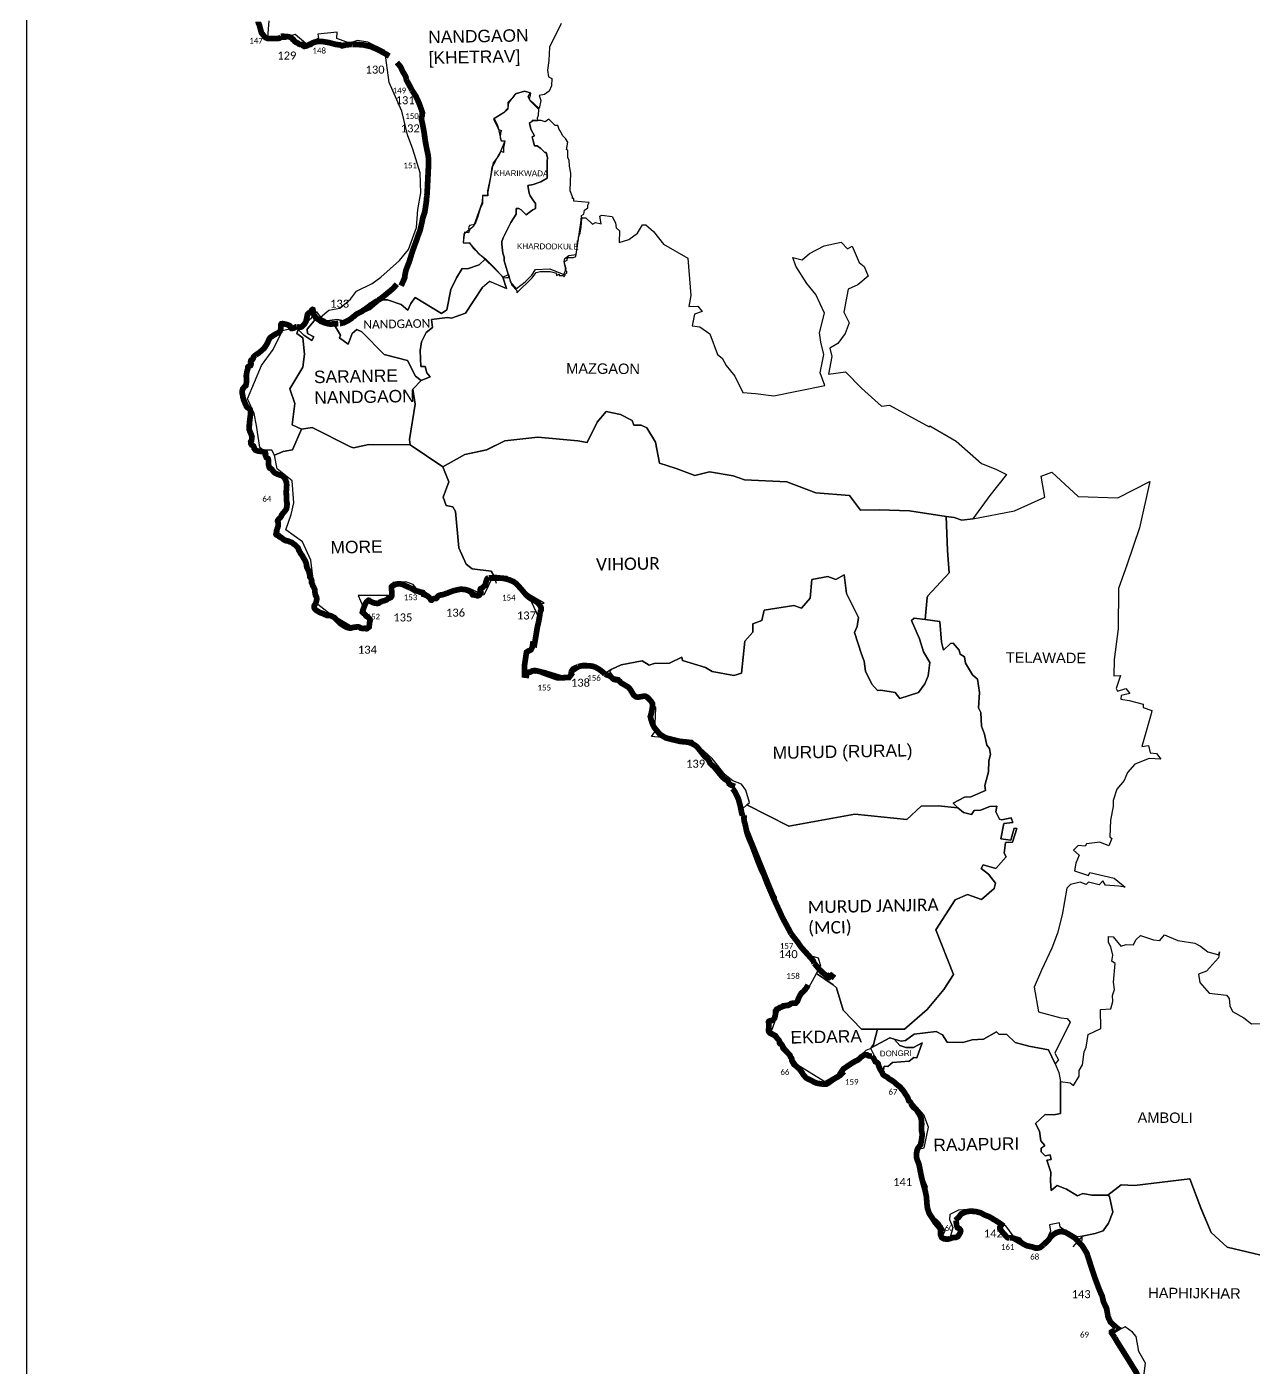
# Model space of a CAD drawing. Header units: metres. Extents: x 0 to 561379, y 0 to 4092696.
# Drawn here: x 277451 to 288180, y 2023407 to 2035134 of the extents above; entities that cross this region are included whole.
import ezdxf

# ---------------------------------------------------------------- set-up
doc = ezdxf.new("R2010")
doc.units = ezdxf.units.M
for name, color, linetype in [('ARTIFICIALLY PROTECTED', 10, 'Continuous'), ('ddddd', 7, 'Continuous'), ('NATURALLY PROTECTED', 3, 'Continuous'), ('UNPROTECTED', 130, 'Continuous'), ('UNPROTECTED DUE TO CREEK', 150, 'Continuous'), ('village', 3, 'Continuous'), ('VILLAGE NAME', 250, 'Continuous')]:
    doc.layers.add(name, color=color, linetype=linetype)
doc.styles.get("Standard").update_dxf_attribs({"font": 'calibri.ttf'})
picture_1 = doc.add_image_def('image2.ecw', size_in_pixel=(602484, 1083749.0))

msp = doc.modelspace()

# ---------------------------------------------------------------- linework, layer by layer
at = {"layer": 'ARTIFICIALLY PROTECTED', "const_width": 50, "flags": 128}
for points in [[(279476, 2035178), (279476, 2035176), (279477, 2035169), (279480, 2035163), (279488, 2035143), (279488, 2035143), (279491, 2035128), (279497, 2035107), (279502, 2035090), (279505, 2035080), (279511, 2035073), (279529, 2035051), (279533, 2035046), (279543, 2035038), (279549, 2035036), (279559, 2035032), (279574, 2035031), (279610, 2035031), (279628, 2035032), (279628, 2035032)], [(279678, 2035050), (279678, 2035050), (279684, 2035052), (279692, 2035052), (279711, 2035050), (279721, 2035050), (279737, 2035048), (279744, 2035047), (279755, 2035044), (279768, 2035036), (279775, 2035030), (279778, 2035028), (279779, 2035023), (279787, 2035018), (279795, 2035006), (279802, 2035001), (279820, 2034993), (279823, 2034991), (279829, 2034985), (279836, 2034982), (279844, 2034979), (279860, 2034980), (279865, 2034977), (279870, 2034968), (279879, 2034963), (279890, 2034965), (279907, 2034971), (279921, 2034979), (279926, 2034979), (279928, 2034979), (279931, 2034980), (279934, 2034981), (279938, 2034987), (279964, 2034999), (279974, 2035002), (279993, 2035005), (280004, 2035007), (280022, 2035007), (280043, 2035005), (280055, 2035003), (280072, 2035000), (280095, 2034996), (280130, 2034987), (280144, 2034983), (280149, 2034982), (280160, 2034979), (280175, 2034978), (280183, 2034977), (280193, 2034976), (280210, 2034968), (280214, 2034969), (280223, 2034971), (280224, 2034973), (280245, 2034976), (280292, 2034981), (280298, 2034980)], [(280772, 2034674), (280773, 2034668), (280797, 2034625), (280820, 2034581), (280821, 2034579)], [(280903, 2034409), (280912, 2034383), (280910, 2034358), (280907, 2034343)], [(280934, 2034159), (280937, 2034136), (280942, 2034109), (280951, 2034062), (280961, 2034016), (280966, 2033974), (280965, 2033914), (280957, 2033752), (280953, 2033672), (280951, 2033659)], [(280951, 2033659), (280946, 2033602), (280933, 2033515), (280915, 2033461), (280906, 2033414), (280891, 2033352), (280874, 2033307), (280856, 2033255), (280836, 2033201), (280820, 2033154), (280795, 2033073), (280786, 2033052), (280768, 2033004), (280760, 2032966), (280759, 2032954), (280757, 2032939), (280750, 2032922), (280726, 2032869)], [(281490, 2030313), (281512, 2030312), (281535, 2030312), (281551, 2030312)], [(281543, 2030312), (281592, 2030310), (281609, 2030311), (281639, 2030305), (281674, 2030295), (281686, 2030290), (281707, 2030281), (281732, 2030264), (281776, 2030216), (281821, 2030162), (281843, 2030143), (281869, 2030126), (281898, 2030111), (281901, 2030109)], [(280657, 2030247), (280664, 2030250), (280672, 2030254), (280681, 2030258), (280699, 2030261), (280717, 2030261), (280734, 2030257), (280751, 2030250), (280774, 2030239), (280794, 2030231), (280808, 2030224), (280808, 2030224)], [(280390, 2030024), (280391, 2030029), (280400, 2030053), (280411, 2030082), (280418, 2030095), (280425, 2030104), (280432, 2030112), (280438, 2030115), (280441, 2030117), (280446, 2030116), (280454, 2030109), (280466, 2030103), (280482, 2030096), (280498, 2030092), (280511, 2030090), (280514, 2030090)], [(281942, 2030011), (281941, 2030005), (281938, 2029981), (281930, 2029935), (281916, 2029874), (281907, 2029817), (281892, 2029729), (281877, 2029732), (281873, 2029706), (281861, 2029683), (281833, 2029670), (281823, 2029663), (281818, 2029633), (281813, 2029599), (281806, 2029553), (281804, 2029521), (281804, 2029463), (281822, 2029461), (281824, 2029486), (281842, 2029487), (281849, 2029487), (281852, 2029487), (281872, 2029499), (281877, 2029500), (281883, 2029501), (281896, 2029503), (281910, 2029500), (281924, 2029497), (281950, 2029491), (281974, 2029480), (281997, 2029472), (282031, 2029460), (282056, 2029451), (282081, 2029442), (282094, 2029438), (282150, 2029440), (282194, 2029441), (282217, 2029471), (282214, 2029485), (282215, 2029489)], [(282275, 2029536), (282288, 2029540), (282313, 2029545), (282347, 2029545), (282370, 2029544), (282402, 2029540), (282427, 2029531), (282455, 2029515), (282480, 2029497), (282510, 2029472)], [(283735, 2028157), (283727, 2028187), (283725, 2028206), (283726, 2028236)], [(284138, 2027199), (284193, 2027128), (284223, 2027085), (284228, 2027079)], [(284341, 2026940), (284384, 2026888), (284417, 2026856), (284456, 2026825), (284460, 2026821), (284466, 2026828), (284474, 2026821), (284489, 2026835), (284517, 2026813)], [(284286, 2026752), (284269, 2026721)], [(284416, 2025884), (284430, 2025883), (284435, 2025883), (284444, 2025883), (284452, 2025887), (284461, 2025892), (284513, 2025929), (284524, 2025936), (284531, 2025939), (284543, 2025945), (284554, 2025953), (284564, 2025959), (284571, 2025964), (284577, 2025971), (284581, 2025975), (284577, 2025978), (284572, 2025983), (284584, 2026001), (284595, 2026017), (284668, 2026066), (284700, 2026085), (284717, 2026092), (284735, 2026106), (284752, 2026122), (284769, 2026134), (284774, 2026138), (284789, 2026141), (284790, 2026141), (284800, 2026141), (284806, 2026136), (284811, 2026133), (284826, 2026130), (284844, 2026128)], [(285532, 2024534), (285536, 2024535), (285546, 2024538), (285560, 2024543), (285579, 2024543), (285588, 2024546), (285597, 2024551), (285602, 2024559), (285616, 2024581), (285621, 2024599), (285619, 2024608), (285612, 2024617), (285592, 2024628), (285586, 2024647), (285582, 2024674), (285580, 2024692)], [(285976, 2024658), (285980, 2024655), (285964, 2024631), (285963, 2024621), (285969, 2024611), (285994, 2024580), (286028, 2024543), (286036, 2024539), (286045, 2024538)]]:
    msp.add_lwpolyline(points, dxfattribs=at)
at = {"layer": 'NATURALLY PROTECTED', "const_width": 50, "flags": 128}
for points in [[(279628, 2035032), (279650, 2035032), (279661, 2035035), (279673, 2035044), (279678, 2035050)], [(280298, 2034980), (280338, 2034980), (280396, 2034976), (280458, 2034962), (280515, 2034938), (280590, 2034898), (280622, 2034878)], [(280689, 2034822), (280721, 2034785), (280724, 2034778), (280741, 2034741), (280765, 2034702), (280772, 2034674)], [(280821, 2034579), (280853, 2034531), (280880, 2034473), (280896, 2034432), (280903, 2034409)], [(280907, 2034343), (280903, 2034328), (280910, 2034298), (280921, 2034244), (280929, 2034195), (280934, 2034159)], [(279814, 2032510), (279822, 2032509), (279834, 2032505), (279843, 2032506), (279854, 2032509), (279863, 2032516), (279880, 2032534), (279893, 2032555), (279900, 2032584), (279906, 2032617), (279916, 2032629), (279922, 2032630), (279930, 2032634), (279935, 2032641), (279939, 2032648), (279941, 2032653), (279945, 2032657), (279951, 2032661), (279954, 2032660), (279955, 2032656), (279955, 2032652), (279955, 2032646), (279957, 2032640), (279959, 2032635), (279960, 2032630), (279960, 2032624), (279961, 2032620), (279962, 2032616), (279964, 2032612), (279971, 2032605), (279979, 2032589), (279998, 2032577), (280025, 2032557), (280056, 2032545), (280080, 2032538), (280102, 2032534), (280120, 2032534), (280148, 2032536), (280176, 2032538)], [(280190, 2032539), (280202, 2032540), (280223, 2032545), (280255, 2032561), (280270, 2032569), (280283, 2032578), (280294, 2032585), (280302, 2032594), (280318, 2032605), (280333, 2032618), (280340, 2032623), (280352, 2032629), (280361, 2032634), (280367, 2032637), (280386, 2032646), (280395, 2032654), (280416, 2032667), (280424, 2032674), (280438, 2032683), (280457, 2032699), (280476, 2032711), (280504, 2032729), (280508, 2032732), (280513, 2032734), (280521, 2032737), (280530, 2032737)], [(279452, 2032261), (279454, 2032263), (279467, 2032272), (279483, 2032283), (279494, 2032292), (279515, 2032311), (279527, 2032321), (279536, 2032334), (279544, 2032346), (279553, 2032362), (279559, 2032373), (279564, 2032385), (279569, 2032398), (279576, 2032409), (279582, 2032417), (279591, 2032423), (279598, 2032428), (279608, 2032434), (279629, 2032447), (279639, 2032452), (279648, 2032456), (279657, 2032461), (279661, 2032465), (279666, 2032471), (279671, 2032483), (279674, 2032499), (279674, 2032512), (279673, 2032525), (279675, 2032532), (279678, 2032536), (279685, 2032537), (279692, 2032537), (279702, 2032535), (279714, 2032533), (279734, 2032527), (279752, 2032519), (279756, 2032510), (279758, 2032506), (279761, 2032500), (279766, 2032496), (279773, 2032496), (279785, 2032498), (279792, 2032501), (279799, 2032505), (279806, 2032509), (279813, 2032510)], [(279452, 2032261), (279443, 2032255), (279435, 2032246), (279433, 2032240), (279431, 2032232), (279428, 2032226), (279419, 2032220), (279414, 2032218), (279410, 2032211), (279409, 2032202), (279411, 2032196), (279413, 2032189), (279413, 2032184), (279412, 2032177), (279409, 2032171), (279391, 2032164), (279385, 2032158), (279384, 2032153), (279384, 2032143), (279383, 2032136), (279378, 2032124), (279377, 2032115), (279372, 2032089), (279371, 2032074), (279373, 2032066), (279374, 2032057), (279374, 2032047), (279373, 2032026), (279371, 2032014), (279368, 2032003), (279367, 2031995), (279356, 2031986), (279347, 2031975), (279340, 2031966), (279337, 2031955), (279335, 2031937), (279336, 2031927), (279339, 2031914), (279342, 2031894), (279347, 2031875), (279357, 2031849), (279363, 2031835), (279369, 2031822), (279372, 2031815), (279377, 2031807), (279393, 2031796), (279405, 2031786), (279407, 2031773), (279409, 2031751), (279404, 2031711), (279399, 2031672), (279396, 2031612), (279414, 2031568), (279421, 2031549), (279417, 2031512), (279410, 2031503), (279411, 2031488), (279419, 2031475), (279434, 2031467), (279439, 2031455), (279440, 2031446), (279451, 2031431), (279473, 2031423), (279516, 2031417), (279528, 2031414), (279537, 2031409), (279541, 2031398), (279538, 2031387), (279547, 2031366), (279561, 2031357), (279565, 2031344), (279565, 2031319), (279566, 2031303), (279570, 2031289), (279572, 2031279), (279577, 2031273), (279586, 2031270), (279591, 2031266), (279600, 2031255), (279609, 2031243), (279619, 2031233), (279637, 2031223), (279663, 2031214), (279683, 2031207), (279697, 2031197), (279706, 2031187), (279715, 2031168), (279722, 2031151), (279725, 2031127), (279723, 2031096), (279721, 2031068), (279722, 2031028), (279723, 2030992), (279728, 2030964), (279727, 2030942), (279722, 2030916), (279712, 2030902), (279703, 2030891), (279694, 2030880), (279687, 2030872), (279683, 2030867), (279680, 2030861), (279677, 2030852), (279672, 2030845), (279668, 2030839), (279660, 2030832), (279654, 2030825), (279647, 2030817), (279646, 2030813), (279646, 2030807), (279648, 2030802), (279650, 2030796), (279651, 2030787), (279651, 2030777), (279650, 2030769), (279648, 2030759), (279645, 2030750), (279641, 2030741), (279640, 2030735), (279637, 2030729), (279636, 2030726), (279637, 2030721), (279637, 2030717), (279636, 2030713), (279634, 2030707), (279633, 2030702), (279634, 2030699), (279633, 2030696), (279632, 2030694), (279633, 2030692), (279635, 2030690), (279639, 2030687), (279643, 2030685), (279648, 2030685), (279652, 2030685), (279653, 2030685), (279654, 2030684), (279654, 2030683), (279654, 2030682), (279654, 2030681), (279655, 2030679), (279657, 2030677), (279660, 2030674), (279664, 2030671), (279668, 2030670), (279671, 2030669), (279673, 2030669), (279676, 2030667), (279679, 2030666), (279681, 2030664), (279683, 2030662), (279684, 2030660), (279687, 2030658), (279690, 2030656), (279692, 2030653), (279698, 2030648), (279705, 2030645), (279709, 2030644), (279711, 2030642), (279714, 2030640), (279720, 2030638), (279728, 2030637), (279733, 2030636), (279742, 2030634), (279751, 2030629), (279760, 2030627), (279769, 2030623), (279774, 2030619), (279781, 2030613), (279793, 2030605), (279803, 2030597), (279818, 2030582), (279824, 2030576), (279826, 2030570), (279833, 2030550), (279842, 2030536), (279848, 2030524), (279861, 2030507), (279870, 2030491), (279884, 2030468), (279889, 2030457), (279896, 2030438), (279898, 2030428), (279900, 2030418), (279899, 2030413), (279900, 2030409), (279902, 2030403), (279906, 2030395), (279910, 2030389), (279912, 2030385), (279914, 2030379), (279917, 2030371), (279919, 2030365), (279923, 2030354), (279925, 2030344), (279927, 2030330), (279927, 2030326), (279927, 2030323), (279928, 2030321), (279929, 2030319), (279932, 2030317), (279934, 2030315), (279936, 2030309), (279939, 2030303), (279943, 2030294), (279944, 2030287), (279942, 2030282), (279942, 2030278), (279942, 2030272), (279944, 2030268), (279947, 2030263), (279950, 2030258), (279951, 2030255), (279951, 2030250), (279952, 2030245), (279957, 2030239), (279961, 2030232), (279970, 2030211), (279971, 2030198), (279973, 2030178), (279977, 2030161), (279986, 2030143), (279988, 2030132), (279987, 2030120), (279984, 2030109), (279980, 2030094), (279973, 2030081), (279968, 2030073), (279965, 2030068), (279964, 2030063), (279965, 2030054), (279970, 2030043), (279982, 2030030), (280009, 2030014), (280020, 2030008), (280042, 2030001), (280057, 2029993), (280078, 2029984), (280096, 2029984), (280111, 2029982), (280127, 2029974), (280133, 2029971)], [(280808, 2030224), (280819, 2030219), (280830, 2030213), (280834, 2030210), (280841, 2030206), (280849, 2030202), (280851, 2030200), (280854, 2030200), (280858, 2030199), (280865, 2030198), (280874, 2030196), (280878, 2030195), (280881, 2030194), (280885, 2030192), (280888, 2030191), (280890, 2030189), (280892, 2030189), (280900, 2030188), (280906, 2030187), (280911, 2030186), (280914, 2030185), (280916, 2030180), (280918, 2030174), (280919, 2030172), (280921, 2030172), (280923, 2030172), (280925, 2030172), (280926, 2030172), (280927, 2030171), (280929, 2030170), (280931, 2030166), (280934, 2030165), (280940, 2030163), (280950, 2030158), (280956, 2030154), (280965, 2030147), (280969, 2030144), (280973, 2030140), (280976, 2030136), (280979, 2030132), (280983, 2030126), (280985, 2030122), (280988, 2030119), (280991, 2030118), (280993, 2030118), (280995, 2030120), (280997, 2030123), (281006, 2030129), (281015, 2030132), (281021, 2030133), (281028, 2030134), (281033, 2030134), (281037, 2030137), (281040, 2030140), (281044, 2030148), (281050, 2030154), (281055, 2030158), (281060, 2030160), (281066, 2030162), (281073, 2030164), (281080, 2030164), (281088, 2030165), (281094, 2030167), (281103, 2030170), (281115, 2030175), (281133, 2030180), (281144, 2030186), (281169, 2030195), (281187, 2030201), (281212, 2030207), (281233, 2030212), (281253, 2030214), (281274, 2030212), (281291, 2030210), (281315, 2030201), (281326, 2030196), (281339, 2030186), (281343, 2030183), (281344, 2030181), (281345, 2030177), (281346, 2030173), (281348, 2030170), (281351, 2030166), (281353, 2030164), (281362, 2030164), (281368, 2030164), (281376, 2030161), (281383, 2030160), (281388, 2030158), (281394, 2030156), (281402, 2030158), (281410, 2030162), (281416, 2030170), (281422, 2030176), (281424, 2030186), (281422, 2030191), (281418, 2030197), (281417, 2030205), (281418, 2030212), (281420, 2030217), (281426, 2030220), (281437, 2030227), (281451, 2030240), (281460, 2030248), (281464, 2030263), (281469, 2030279), (281474, 2030295), (281478, 2030305), (281485, 2030311), (281490, 2030313)], [(280514, 2030090), (280519, 2030090), (280528, 2030091), (280533, 2030094), (280543, 2030102), (280564, 2030110), (280584, 2030115), (280601, 2030122), (280606, 2030128), (280611, 2030132), (280621, 2030135), (280628, 2030138), (280637, 2030143), (280642, 2030149), (280645, 2030159), (280645, 2030179), (280643, 2030202), (280642, 2030224), (280641, 2030234), (280648, 2030243), (280657, 2030247)], [(281901, 2030109), (281919, 2030098), (281936, 2030079), (281947, 2030060), (281951, 2030048), (281951, 2030032), (281944, 2030019), (281942, 2030011)], [(280133, 2029971), (280140, 2029967), (280148, 2029959), (280166, 2029942), (280194, 2029914), (280224, 2029894), (280252, 2029880), (280272, 2029874), (280284, 2029873), (280292, 2029876), (280299, 2029878), (280306, 2029880), (280321, 2029881), (280331, 2029882), (280335, 2029884), (280340, 2029886), (280347, 2029886), (280355, 2029884), (280363, 2029881), (280368, 2029878), (280371, 2029874), (280376, 2029872), (280389, 2029871), (280397, 2029871), (280403, 2029872), (280405, 2029872), (280409, 2029872), (280414, 2029871), (280417, 2029870), (280421, 2029868), (280423, 2029868), (280426, 2029869), (280427, 2029871), (280429, 2029873), (280432, 2029874), (280435, 2029876), (280437, 2029877), (280438, 2029879), (280439, 2029881), (280441, 2029882), (280444, 2029883), (280446, 2029884), (280447, 2029887), (280447, 2029894), (280449, 2029911), (280449, 2029921), (280452, 2029929), (280454, 2029936), (280453, 2029946), (280452, 2029953), (280446, 2029960), (280438, 2029968), (280428, 2029973), (280419, 2029979), (280415, 2029986), (280407, 2029995), (280392, 2030007), (280387, 2030013), (280390, 2030024)], [(282215, 2029489), (282218, 2029499), (282223, 2029507), (282233, 2029517), (282246, 2029524), (282273, 2029535), (282275, 2029536)], [(282510, 2029472), (282530, 2029462), (282550, 2029457), (282570, 2029439), (282585, 2029426), (282593, 2029423), (282603, 2029422), (282616, 2029420), (282629, 2029414), (282640, 2029406), (282649, 2029395), (282673, 2029381), (282715, 2029356), (282731, 2029337), (282746, 2029312), (282760, 2029288), (282779, 2029273), (282798, 2029269), (282849, 2029278), (282862, 2029278), (282877, 2029271), (282896, 2029252), (282915, 2029230), (282924, 2029213), (282926, 2029193), (282920, 2029156), (282913, 2029123), (282906, 2029101), (282914, 2029069), (282924, 2029036), (282941, 2029003), (282992, 2028942), (283044, 2028912), (283167, 2028882), (283233, 2028876), (283264, 2028867), (283293, 2028851), (283314, 2028836), (283341, 2028802), (283382, 2028750), (283402, 2028735), (283412, 2028723), (283418, 2028714), (283425, 2028701), (283428, 2028692), (283443, 2028677), (283462, 2028661), (283485, 2028634), (283512, 2028600), (283540, 2028567), (283557, 2028553), (283577, 2028539), (283588, 2028529), (283596, 2028511), (283603, 2028506), (283618, 2028498), (283647, 2028488)], [(283735, 2028157), (283738, 2028146), (283751, 2028084), (283767, 2028039), (283799, 2027964), (283847, 2027836), (283873, 2027770), (283901, 2027712), (283927, 2027643), (283986, 2027506), (284063, 2027338), (284100, 2027270), (284138, 2027199)], [(284228, 2027079), (284330, 2026965), (284341, 2026940)], [(284269, 2026721), (284244, 2026694), (284226, 2026679), (284205, 2026641), (284195, 2026614), (284187, 2026601), (284178, 2026592), (284175, 2026592), (284168, 2026592), (284165, 2026592), (284158, 2026592), (284148, 2026591), (284142, 2026590), (284139, 2026589), (284136, 2026588), (284133, 2026585), (284129, 2026582), (284125, 2026580), (284120, 2026577), (284116, 2026575), (284113, 2026575), (284110, 2026575), (284107, 2026574), (284105, 2026572), (284102, 2026572), (284098, 2026573), (284095, 2026573), (284093, 2026572), (284089, 2026571), (284084, 2026570), (284079, 2026570), (284074, 2026570), (284069, 2026569), (284066, 2026567), (284064, 2026566), (284062, 2026565), (284059, 2026562), (284057, 2026560), (284054, 2026558), (284048, 2026556), (284044, 2026555), (284041, 2026555), (284038, 2026554), (284036, 2026551), (284034, 2026548), (284031, 2026546), (284025, 2026544), (284018, 2026542), (284011, 2026539), (284009, 2026536), (284007, 2026532), (284004, 2026526), (284001, 2026523), (284001, 2026517), (284000, 2026505), (284000, 2026492), (283998, 2026481), (283996, 2026475), (283994, 2026464), (283990, 2026457), (283984, 2026450), (283976, 2026444), (283969, 2026440), (283962, 2026439), (283954, 2026438), (283947, 2026436), (283943, 2026433), (283940, 2026427), (283943, 2026408), (283943, 2026401), (283943, 2026392), (283942, 2026372), (283940, 2026363), (283939, 2026355), (283940, 2026350), (283942, 2026343), (283947, 2026335), (283954, 2026329), (283967, 2026323), (283980, 2026317), (283992, 2026310), (284002, 2026301), (284016, 2026285), (284027, 2026273), (284030, 2026269), (284033, 2026264), (284035, 2026260), (284036, 2026255), (284036, 2026249), (284036, 2026244), (284040, 2026238), (284043, 2026237), (284053, 2026232), (284061, 2026221), (284063, 2026216), (284063, 2026211), (284065, 2026204), (284067, 2026199), (284070, 2026195), (284074, 2026192), (284078, 2026189), (284081, 2026184), (284085, 2026180), (284089, 2026178), (284094, 2026175), (284097, 2026172), (284098, 2026166), (284104, 2026160), (284110, 2026154), (284115, 2026150), (284122, 2026143), (284126, 2026139), (284129, 2026133), (284130, 2026128), (284133, 2026121), (284137, 2026117), (284141, 2026113), (284142, 2026110), (284143, 2026106), (284143, 2026101), (284143, 2026096), (284144, 2026092), (284147, 2026085), (284150, 2026078), (284156, 2026068), (284162, 2026057), (284167, 2026053), (284187, 2026037), (284199, 2026026), (284210, 2026017), (284215, 2026010), (284222, 2026001), (284226, 2025994), (284230, 2025990), (284235, 2025983), (284238, 2025976), (284245, 2025965), (284253, 2025956), (284266, 2025941), (284275, 2025934), (284292, 2025926), (284305, 2025920), (284322, 2025912), (284335, 2025904), (284348, 2025898), (284360, 2025893), (284374, 2025890), (284398, 2025886), (284416, 2025884)], [(285185, 2025718), (285195, 2025697), (285207, 2025681), (285231, 2025665), (285245, 2025641), (285260, 2025620), (285274, 2025588), (285278, 2025563), (285280, 2025535), (285278, 2025495), (285279, 2025474), (285285, 2025444), (285277, 2025388), (285270, 2025354), (285248, 2025324), (285241, 2025310), (285234, 2025277), (285235, 2025241), (285242, 2025217), (285255, 2025188), (285263, 2025149), (285275, 2025085), (285290, 2025024), (285309, 2024957), (285322, 2024897), (285325, 2024838), (285331, 2024795), (285347, 2024750), (285380, 2024700), (285397, 2024674), (285428, 2024637), (285443, 2024618), (285446, 2024607), (285446, 2024586), (285446, 2024575), (285446, 2024564), (285450, 2024553), (285454, 2024543), (285464, 2024536), (285475, 2024531), (285491, 2024528), (285505, 2024528), (285518, 2024529), (285532, 2024534)], [(285580, 2024692), (285587, 2024704), (285605, 2024720), (285624, 2024747), (285664, 2024766), (285700, 2024772), (285750, 2024770), (285796, 2024758), (285830, 2024739), (285867, 2024725), (285891, 2024712), (285910, 2024700), (285929, 2024689), (285946, 2024678), (285965, 2024666), (285980, 2024655)], [(286344, 2024477), (286369, 2024501), (286390, 2024521), (286405, 2024542), (286427, 2024565), (286459, 2024585), (286496, 2024595), (286537, 2024588), (286621, 2024538), (286646, 2024510)], [(286646, 2024510), (286686, 2024467), (286725, 2024404), (286758, 2024301), (286798, 2024181), (286834, 2024085), (286859, 2024028), (286871, 2023976), (286898, 2023921), (286910, 2023849), (286931, 2023802), (286952, 2023783), (286967, 2023769), (286983, 2023754)], [(286970, 2023665), (286989, 2023631), (287084, 2023480), (287157, 2023362), (287211, 2023226), (287264, 2023088)]]:
    msp.add_lwpolyline(points, dxfattribs=at)
at = {"layer": 'UNPROTECTED', "const_width": 50, "flags": 128}
for points in [[(284844, 2026128), (284857, 2026114), (284867, 2026095), (284874, 2026081), (284887, 2026074), (284893, 2026069), (284899, 2026062), (284902, 2026049), (284906, 2026037), (284911, 2026026), (284914, 2026019), (284921, 2026007), (284929, 2025994), (284936, 2025982), (284941, 2025969), (284948, 2025962), (284963, 2025953), (284975, 2025947), (284995, 2025930), (285016, 2025918), (285042, 2025900), (285056, 2025886), (285071, 2025874), (285093, 2025857), (285101, 2025845), (285115, 2025831), (285128, 2025812), (285140, 2025793), (285150, 2025779), (285160, 2025761), (285164, 2025746), (285167, 2025738), (285175, 2025732), (285184, 2025721), (285185, 2025718)], [(286045, 2024538), (286055, 2024540), (286066, 2024540), (286082, 2024537), (286105, 2024523), (286138, 2024505), (286170, 2024485), (286199, 2024470), (286245, 2024460), (286274, 2024450), (286291, 2024449), (286316, 2024454), (286344, 2024477)], [(286983, 2023754), (286985, 2023753), (286992, 2023747), (286940, 2023715), (286940, 2023709), (286951, 2023692), (286970, 2023665)]]:
    msp.add_lwpolyline(points, dxfattribs=at)
at = {"layer": 'UNPROTECTED DUE TO CREEK', "const_width": 50, "flags": 128}
for points in [[(280527, 2032744), (280550, 2032758), (280651, 2032841), (280689, 2032882)], [(283712, 2028234), (283706, 2028253), (283694, 2028312), (283677, 2028377), (283658, 2028418), (283640, 2028451), (283626, 2028469)]]:
    msp.add_lwpolyline(points, dxfattribs=at)
at = {"layer": 'UNPROTECTED DUE TO CREEK', "flags": 128}
for points in [[(281534, 2030338), (281557, 2030267)], [(286685, 2024555), (286601, 2024459)]]:
    msp.add_lwpolyline(points, dxfattribs=at)
at = {"layer": 'village', "color": 3, "true_color": 0x00ff00}
for points in [[(281882, 2034137), (281877, 2034148), (281872, 2034171), (281894, 2034182), (281861, 2034238), (281850, 2034294), (281873, 2034305), (281873, 2034316), (281884, 2034316), (281922, 2034316), (281918, 2034338), (281929, 2034361), (281932, 2034411), (281854, 2034486), (281838, 2034525), (281854, 2034558), (281805, 2034570), (281726, 2034549), (281703, 2034515), (281658, 2034471), (281658, 2034415), (281624, 2034382), (281534, 2034327), (281567, 2034265), (281578, 2034237), (281605, 2034226), (281594, 2034213), (281593, 2034163), (281600, 2034136), (281633, 2034136), (281626, 2034102), (281622, 2034080), (281621, 2034035), (281599, 2034046), (281571, 2034002), (281550, 2033956), (281518, 2033907), (281508, 2033823), (281481, 2033699), (281484, 2033656), (281439, 2033656), (281439, 2033589), (281416, 2033544), (281393, 2033466), (281370, 2033405), (281324, 2033397), (281314, 2033377), (281325, 2033355), (281314, 2033333), (281280, 2033339), (281268, 2033244), (281324, 2033243), (281357, 2033198), (281402, 2033153), (281532, 2033032), (281624, 2032939), (281649, 2032941), (281672, 2032941), (281628, 2033086), (281628, 2033120), (281617, 2033154), (281607, 2033232), (281607, 2033255), (281618, 2033288), (281687, 2033422), (281732, 2033496), (281732, 2033545), (281755, 2033545), (281777, 2033533), (281821, 2033488), (281858, 2033518), (281878, 2033532), (281900, 2033544), (281901, 2033588), (281878, 2033622), (281856, 2033656), (281845, 2033678), (281835, 2033746), (281880, 2033756), (281947, 2033778), (282003, 2033811), (282004, 2033957), (282005, 2033991), (281994, 2034036), (281982, 2034036), (281949, 2034069), (281916, 2034092), (281893, 2034092)], [(282267, 2033205), (282268, 2033261), (282279, 2033272), (282279, 2033294), (282291, 2033328), (282302, 2033384), (282308, 2033456), (282303, 2033484), (282325, 2033495), (282331, 2033529), (282359, 2033551), (282360, 2033574), (282371, 2033596), (282237, 2033608), (282237, 2033631), (282226, 2033631), (282226, 2033647), (282204, 2033698), (282210, 2033854), (282200, 2033916), (282195, 2033967), (282184, 2033989), (282184, 2034056), (282173, 2034057), (282185, 2034124), (282163, 2034157), (282140, 2034180), (282118, 2034225), (282107, 2034236), (282096, 2034270), (282074, 2034270), (282018, 2034326), (281985, 2034304), (281951, 2034316), (281922, 2034316), (281884, 2034316), (281873, 2034316), (281873, 2034305), (281850, 2034294), (281861, 2034238), (281894, 2034182), (281872, 2034171), (281877, 2034148), (281882, 2034137), (281893, 2034092), (281916, 2034092), (281949, 2034069), (281982, 2034036), (281994, 2034036), (282005, 2033991), (282004, 2033957), (282003, 2033811), (281947, 2033778), (281880, 2033756), (281835, 2033746), (281845, 2033678), (281856, 2033656), (281878, 2033622), (281901, 2033588), (281900, 2033544), (281878, 2033532), (281858, 2033518), (281821, 2033488), (281777, 2033533), (281755, 2033545), (281732, 2033545), (281732, 2033496), (281687, 2033422), (281618, 2033288), (281607, 2033255), (281607, 2033232), (281617, 2033154), (281628, 2033120), (281628, 2033086), (281672, 2032941), (281694, 2032873), (281738, 2032828), (281738, 2032806), (281873, 2032939), (281907, 2032984), (281941, 2032994), (282030, 2032994), (282075, 2032982), (282086, 2032971), (282086, 2032960), (282109, 2032971), (282109, 2032960), (282142, 2032959), (282153, 2032948), (282165, 2032970), (282176, 2032982), (282176, 2032993), (282165, 2033004), (282165, 2033026), (282154, 2033060), (282154, 2033082), (282177, 2033093), (282177, 2033105), (282188, 2033116), (282199, 2033116), (282233, 2033115), (282255, 2033126)]]:
    msp.add_lwpolyline(points, close=True, dxfattribs=at)
msp.add_lwpolyline([(287217, 2023281), (287238, 2023443), (287181, 2023544), (287156, 2023677), (287124, 2023714), (287060, 2023760), (287032, 2023747), (286955, 2023781), (286900, 2023821), (286876, 2023930), (286853, 2023992), (286842, 2024076), (286809, 2024134), (286806, 2024196), (286772, 2024276), (286753, 2024366), (286682, 2024477), (286685, 2024555), (286797, 2024577), (286868, 2024600), (286915, 2024666), (286951, 2024764), (286923, 2024901), (286907, 2024911), (287026, 2025004), (287143, 2024996), (287626, 2025054), (287721, 2024801), (287812, 2024586), (287951, 2024458), (288296, 2024375)], dxfattribs=at)
for points in [[(282127, 2035164, 0), (282025, 2034957, 0), (282019, 2034840, 0), (282006, 2034755, 0), (282014, 2034698, 0), (282043, 2034681, 0), (282042, 2034617, 0), (282021, 2034572, 0), (281980, 2034543, 0), (281933, 2034534, 0), (281947, 2034489, 0), (281934, 2034419, 0), (281849, 2034498, 0), (281862, 2034554, 0), (281803, 2034568, 0), (281723, 2034545, 0), (281666, 2034470, 0), (281659, 2034422, 0), (281622, 2034383, 0), (281540, 2034331, 0), (281569, 2034275, 0), (281601, 2034138, 0), (281634, 2034134, 0), (281581, 2034008, 0), (281530, 2033943, 0), (281478, 2033660, 0), (281439, 2033660, 0), (281436, 2033599, 0), (281359, 2033388, 0), (281273, 2033321, 0), (281268, 2033244, 0), (281322, 2033245, 0), (281401, 2033155, 0), (281463, 2033104, 0), (281410, 2033051, 0), (281306, 2033018, 0), (281260, 2033019, 0), (281210, 2032938, 0), (281160, 2032836, 0), (281125, 2032658, 0), (281078, 2032625, 0), (280850, 2032766, 0), (280810, 2032714, 0), (280784, 2032656, 0), (280725, 2032704, 0), (280606, 2032747, 0), (280554, 2032746, 0), (280454, 2032661, 0), (280356, 2032618, 0), (280330, 2032589, 0), (280254, 2032555, 0), (280166, 2032574, 0), (280080, 2032563, 0), (280020, 2032593, 0), (280092, 2032655, 0), (280191, 2032674, 0), (280283, 2032752, 0), (280335, 2032822, 0), (280473, 2032888, 0), (280547, 2032944, 0), (280712, 2033090, 0), (280791, 2033185, 0), (280859, 2033378, 0), (280871, 2033535, 0), (280898, 2033681, 0), (280891, 2033856, 0), (280829, 2034065, 0), (280781, 2034189, 0), (280732, 2034396, 0), (280620, 2034648, 0), (280582, 2034926, 0), (280435, 2035000, 0), (280345, 2035014, 0), (280273, 2034992, 0), (280163, 2035031, 0), (280167, 2035089, 0), (279996, 2035071, 0), (280002, 2035036, 0), (279929, 2034991, 0), (279893, 2034988, 0), (279799, 2035067, 0), (279736, 2035050, 0), (279719, 2035023, 0), (279641, 2035019, 0), (279560, 2035041, 0), (279571, 2035186, 0)], [(288296, 2024375, 0), (287951, 2024458, 0), (287811, 2024586, 0), (287721, 2024800, 0), (287626, 2025054, 0), (287143, 2024996, 0), (287026, 2025004, 0), (286907, 2024911, 0), (286768, 2024912, 0), (286689, 2024926, 0), (286642, 2024906, 0), (286547, 2024964, 0), (286465, 2024997, 0), (286413, 2024954, 0), (286406, 2025038, 0), (286410, 2025114, 0), (286374, 2025218, 0), (286414, 2025224, 0), (286404, 2025265, 0), (286361, 2025257, 0), (286324, 2025292, 0), (286324, 2025323, 0), (286357, 2025346, 0), (286323, 2025387, 0), (286310, 2025473, 0), (286275, 2025539, 0), (286360, 2025619, 0), (286437, 2025615, 0), (286494, 2025628, 0), (286493, 2025907, 0), (286579, 2025896, 0), (286609, 2025873, 0), (286658, 2025953, 0), (286658, 2026004, 0), (286687, 2026053, 0), (286702, 2026167, 0), (286719, 2026206, 0), (286736, 2026318, 0), (286847, 2026371, 0), (286845, 2026538, 0), (286934, 2026543, 0), (286951, 2026606, 0), (286949, 2026658, 0), (286967, 2026712, 0), (286958, 2026775, 0), (286973, 2026939, 0), (286943, 2026961, 0), (286951, 2027011, 0), (286934, 2027085, 0), (286914, 2027122, 0), (286914, 2027174, 0), (286954, 2027173, 0), (287023, 2027090, 0), (287068, 2027106, 0), (287133, 2027103, 0), (287153, 2027145, 0), (287195, 2027183, 0), (287308, 2027146, 0), (287363, 2027139, 0), (287403, 2027190, 0), (287403, 2027190, 0), (287522, 2027140, 0), (287670, 2027118, 0), (287720, 2027091, 0), (287784, 2027040, 0), (287878, 2027016, 0), (287885, 2027041, 0), (287876, 2026989, 0), (287771, 2026871, 0), (287702, 2026846, 0), (287713, 2026774, 0), (287796, 2026679, 0), (287946, 2026662, 0), (287971, 2026634, 0), (287977, 2026568, 0), (288000, 2026520, 0), (288099, 2026464, 0), (288165, 2026410, 0), (288279, 2026414, 0)]]:
    msp.add_polyline3d(points, dxfattribs=at)
for points in [[(283234, 2033111, 0), (283260, 2032784, 0), (283242, 2032686, 0), (283322, 2032689, 0), (283359, 2032643, 0), (283292, 2032619, 0), (283272, 2032518, 0), (283338, 2032509, 0), (283427, 2032447, 0), (283494, 2032267, 0), (283533, 2032236, 0), (283570, 2032170, 0), (283644, 2032079, 0), (283715, 2031935, 0), (283826, 2031927, 0), (283986, 2031905, 0), (284432, 2031995, 0), (284393, 2032106, 0), (284424, 2032267, 0), (284398, 2032376, 0), (284387, 2032457, 0), (284429, 2032630, 0), (284354, 2032791, 0), (284274, 2032890, 0), (284180, 2033039, 0), (284153, 2033115, 0), (284233, 2033097, 0), (284299, 2033152, 0), (284428, 2033218, 0), (284575, 2033251, 0), (284632, 2033192, 0), (284673, 2033214, 0), (284733, 2033071, 0), (284776, 2033038, 0), (284811, 2032952, 0), (284721, 2032878, 0), (284636, 2032838, 0), (284600, 2032638, 0), (284646, 2032545, 0), (284610, 2032450, 0), (284547, 2032363, 0), (284476, 2032324, 0), (284494, 2032251, 0), (284464, 2032096, 0), (284613, 2032117, 0), (284753, 2031974, 0), (284928, 2031814, 0), (284997, 2031825, 0), (285345, 2031636, 0), (285352, 2031642, 0), (285582, 2031509, 0), (285803, 2031315, 0), (285928, 2031264, 0), (286021, 2031218, 0), (285875, 2031033, 0), (285727, 2030829, 0), (285631, 2030817, 0), (285564, 2030840, 0), (285494, 2030850, 0), (285172, 2030900, 0), (284911, 2030907, 0), (284744, 2030905, 0), (284648, 2031033, 0), (284355, 2031057, 0), (284099, 2031154, 0), (283729, 2031171, 0), (283632, 2031207, 0), (283423, 2031240, 0), (283296, 2031210, 0), (283133, 2031271, 0), (282986, 2031316, 0), (282952, 2031501, 0), (282874, 2031626, 0), (282827, 2031649, 0), (282763, 2031650, 0), (282747, 2031691, 0), (282646, 2031743, 0), (282519, 2031768, 0), (282442, 2031675, 0), (282352, 2031497, 0), (282271, 2031513, 0), (281922, 2031545, 0), (281634, 2031513, 0), (281474, 2031433, 0), (281283, 2031393, 0), (281090, 2031284, 0), (280806, 2031476, 0), (280800, 2031523, 0), (280849, 2031832, 0), (280828, 2031964, 0), (280902, 2032040, 0), (280980, 2032071, 0), (280950, 2032108, 0), (280936, 2032163, 0), (280898, 2032161, 0), (280892, 2032302, 0), (280903, 2032378, 0), (280946, 2032459, 0), (281000, 2032504, 0), (280992, 2032574, 0), (281133, 2032591, 0), (281166, 2032584, 0), (281289, 2032630, 0), (281434, 2032852, 0), (281498, 2032908, 0), (281648, 2032844, 0), (281617, 2032944, 0), (281666, 2032966, 0), (281684, 2032901, 0), (281734, 2032846, 0), (281812, 2032902, 0), (281869, 2032962, 0), (281902, 2033011, 0), (282027, 2033018, 0), (282148, 2032968, 0), (282170, 2033014, 0), (282152, 2033077, 0), (282157, 2033108, 0), (282193, 2033133, 0), (282257, 2033143, 0), (282302, 2033439, 0), (282301, 2033462, 0), (282342, 2033462, 0), (282400, 2033407, 0), (282426, 2033422, 0), (282476, 2033411, 0), (282465, 2033478, 0), (282483, 2033487, 0), (282572, 2033474, 0), (282602, 2033418, 0), (282608, 2033377, 0), (282635, 2033348, 0), (282632, 2033246, 0), (282718, 2033273, 0), (282795, 2033328, 0), (282837, 2033401, 0), (282868, 2033401, 0), (282933, 2033345, 0), (283022, 2033232, 0), (283234, 2033111, 0)], [(280195, 2032437, 0), (280144, 2032524, 0), (280026, 2032570, 0), (279979, 2032580, 0), (279905, 2032488, 0), (279906, 2032451, 0), (279962, 2032421, 0), (279946, 2032391, 0), (279876, 2032438, 0), (279824, 2032485, 0), (279813, 2032452, 0), (279866, 2032412, 0), (279882, 2032269, 0), (279865, 2032157, 0), (279753, 2031967, 0), (279796, 2031838, 0), (279774, 2031651, 0), (279855, 2031614, 0), (279777, 2031434, 0), (279694, 2031418, 0), (279618, 2031388, 0), (279595, 2031431, 0), (279518, 2031431, 0), (279489, 2031455, 0), (279462, 2031646, 0), (279441, 2031751, 0), (279381, 2031879, 0), (279505, 2032170, 0), (279606, 2032311, 0), (279689, 2032477, 0), (279861, 2032518, 0), (279944, 2032591, 0), (279982, 2032643, 0), (280020, 2032593, 0), (280080, 2032563, 0), (280166, 2032574, 0), (280254, 2032555, 0), (280330, 2032589, 0), (280356, 2032618, 0), (280454, 2032661, 0), (280554, 2032746, 0), (280606, 2032747, 0), (280725, 2032704, 0), (280784, 2032656, 0), (280810, 2032714, 0), (280850, 2032766, 0), (281078, 2032625, 0), (281125, 2032658, 0), (281160, 2032836, 0), (281210, 2032938, 0), (281260, 2033019, 0), (281306, 2033018, 0), (281410, 2033051, 0), (281463, 2033104, 0), (281545, 2033024, 0), (281617, 2032944, 0), (281648, 2032844, 0), (281499, 2032907, 0), (281434, 2032852, 0), (281289, 2032630, 0), (281166, 2032584, 0), (281133, 2032591, 0), (280992, 2032574, 0), (281000, 2032504, 0), (280946, 2032459, 0), (280903, 2032378, 0), (280892, 2032302, 0), (280898, 2032161, 0), (280936, 2032163, 0), (280950, 2032108, 0), (280980, 2032071, 0), (280902, 2032040, 0), (280851, 2032079, 0), (280782, 2032215, 0), (280577, 2032266, 0), (280383, 2032465, 0), (280339, 2032486, 0), (280299, 2032450, 0), (280262, 2032357, 0), (280187, 2032414, 0)], [(280902, 2032040, 0), (280828, 2031964, 0), (280849, 2031832, 0), (280800, 2031523, 0), (280806, 2031476, 0), (280443, 2031479, 0), (280308, 2031452, 0), (280282, 2031459, 0), (279949, 2031628, 0), (279855, 2031614, 0), (279774, 2031651, 0), (279796, 2031838, 0), (279753, 2031967, 0), (279865, 2032157, 0), (279882, 2032269, 0), (279866, 2032412, 0), (279813, 2032452, 0), (279824, 2032485, 0), (279876, 2032438, 0), (279946, 2032391, 0), (279962, 2032421, 0), (279906, 2032451, 0), (279905, 2032488, 0), (279979, 2032580, 0), (280026, 2032570, 0), (280144, 2032524, 0), (280195, 2032437, 0), (280187, 2032414, 0), (280262, 2032357, 0), (280299, 2032450, 0), (280339, 2032486, 0), (280383, 2032465, 0), (280577, 2032266, 0), (280782, 2032215, 0), (280851, 2032079, 0)], [(284715, 2029889, 0), (284728, 2029965, 0), (284622, 2030177, 0), (284602, 2030340, 0), (284528, 2030298, 0), (284460, 2030324, 0), (284320, 2030300, 0), (284303, 2030136, 0), (284229, 2030047, 0), (284161, 2030072, 0), (283903, 2030031, 0), (283882, 2029940, 0), (283804, 2029912, 0), (283803, 2029839, 0), (283732, 2029760, 0), (283705, 2029478, 0), (283636, 2029459, 0), (283447, 2029494, 0), (283388, 2029528, 0), (283188, 2029589, 0), (283183, 2029619, 0), (283073, 2029566, 0), (282939, 2029563, 0), (282897, 2029549, 0), (282836, 2029588, 0), (282650, 2029552, 0), (282570, 2029515, 0), (282516, 2029482, 0), (282439, 2029517, 0), (282320, 2029544, 0), (282230, 2029482, 0), (282206, 2029439, 0), (282113, 2029461, 0), (281971, 2029506, 0), (281896, 2029476, 0), (281815, 2029496, 0), (281800, 2029554, 0), (281823, 2029672, 0), (281892, 2029725, 0), (281932, 2029965, 0), (281869, 2030099, 0), (281941, 2030085, 0), (281976, 2030092, 0), (281865, 2030156, 0), (281703, 2030262, 0), (281653, 2030326, 0), (281534, 2030338, 0), (281514, 2030372, 0), (281348, 2030393, 0), (281294, 2030432, 0), (281232, 2030575, 0), (281203, 2030893, 0), (281179, 2030936, 0), (281119, 2030946, 0), (281093, 2031020, 0), (281144, 2031153, 0), (281090, 2031284, 0), (281283, 2031393, 0), (281475, 2031433, 0), (281634, 2031513, 0), (281922, 2031545, 0), (282271, 2031513, 0), (282352, 2031497, 0), (282442, 2031675, 0), (282519, 2031768, 0), (282646, 2031743, 0), (282747, 2031691, 0), (282763, 2031650, 0), (282827, 2031649, 0), (282874, 2031626, 0), (282952, 2031501, 0), (282986, 2031316, 0), (283133, 2031271, 0), (283296, 2031210, 0), (283423, 2031240, 0), (283632, 2031207, 0), (283729, 2031171, 0), (284099, 2031154, 0), (284355, 2031057, 0), (284648, 2031033, 0), (284744, 2030905, 0), (284911, 2030907, 0), (285172, 2030900, 0), (285494, 2030850, 0), (285507, 2030554, 0), (285520, 2030358, 0), (285335, 2030156, 0), (285327, 2030142, 0), (285310, 2029948, 0), (285215, 2029961, 0), (285190, 2029939, 0), (285260, 2029781, 0), (285295, 2029666, 0), (285350, 2029573, 0), (285337, 2029456, 0), (285308, 2029386, 0), (285253, 2029311, 0), (285088, 2029258, 0), (285049, 2029310, 0), (284922, 2029332, 0), (284894, 2029329, 0), (284843, 2029384, 0), (284787, 2029496, 0), (284777, 2029584, 0), (284753, 2029645, 0), (284691, 2029836, 0)], [(281119, 2030946, 0), (281179, 2030936, 0), (281203, 2030893, 0), (281232, 2030575, 0), (281294, 2030432, 0), (281348, 2030393, 0), (281514, 2030372, 0), (281534, 2030338, 0), (281448, 2030163, 0), (281318, 2030223, 0), (281163, 2030200, 0), (281022, 2030121, 0), (280881, 2030193, 0), (280832, 2030256, 0), (280766, 2030279, 0), (280653, 2030274, 0), (280654, 2030194, 0), (280629, 2030160, 0), (280349, 2030158, 0), (280433, 2029973, 0), (280471, 2029933, 0), (280435, 2029879, 0), (280317, 2029873, 0), (280091, 2030007, 0), (279982, 2030093, 0), (279937, 2030467, 0), (279862, 2030629, 0), (279718, 2030734, 0), (279765, 2030869, 0), (279787, 2030969, 0), (279773, 2031162, 0), (279642, 2031266, 0), (279618, 2031388, 0), (279694, 2031418, 0), (279777, 2031434, 0), (279855, 2031614, 0), (279949, 2031628, 0), (280282, 2031459, 0), (280308, 2031452, 0), (280443, 2031479, 0), (280806, 2031476, 0), (281090, 2031284, 0), (281144, 2031153, 0), (281093, 2031020, 0)], [(287263, 2028846, 0), (287279, 2028782, 0), (287335, 2028777, 0), (287372, 2028727, 0), (287270, 2028733, 0), (287145, 2028684, 0), (287080, 2028610, 0), (287052, 2028540, 0), (286986, 2028465, 0), (286956, 2028364, 0), (286954, 2028314, 0), (286931, 2028193, 0), (286926, 2028048, 0), (286942, 2028033, 0), (286916, 2027968, 0), (286838, 2028000, 0), (286723, 2027985, 0), (286709, 2027967, 0), (286649, 2027971, 0), (286609, 2027931, 0), (286657, 2027887, 0), (286629, 2027816, 0), (286618, 2027751, 0), (286740, 2027710, 0), (286752, 2027735, 0), (286964, 2027685, 0), (287060, 2027606, 0), (287006, 2027617, 0), (286887, 2027625, 0), (286864, 2027663, 0), (286832, 2027628, 0), (286739, 2027652, 0), (286720, 2027629, 0), (286665, 2027650, 0), (286583, 2027631, 0), (286549, 2027597, 0), (286510, 2027365, 0), (286468, 2027204, 0), (286417, 2027073, 0), (286327, 2026880, 0), (286263, 2026731, 0), (286302, 2026516, 0), (286496, 2026464, 0), (286553, 2026459, 0), (286579, 2026427, 0), (286446, 2026156, 0), (286478, 2026095, 0), (286447, 2026062, 0), (286388, 2026184, 0), (286216, 2026217, 0), (286099, 2026248, 0), (286026, 2026319, 0), (285956, 2026320, 0), (285933, 2026342, 0), (285822, 2026277, 0), (285722, 2026272, 0), (285640, 2026247, 0), (285503, 2026252, 0), (285461, 2026314, 0), (285407, 2026344, 0), (285213, 2026320, 0), (285139, 2026266, 0), (285101, 2026260, 0), (285040, 2026277, 0), (285001, 2026290, 0), (284839, 2026202, 0), (284859, 2026231, 0), (284892, 2026364, 0), (285129, 2026364, 0), (285329, 2026538, 0), (285473, 2026711, 0), (285559, 2026842, 0), (285403, 2027234, 0), (285573, 2027497, 0), (285680, 2027543, 0), (285802, 2027498, 0), (285913, 2027595, 0), (285927, 2027641, 0), (285865, 2027720, 0), (285801, 2027770, 0), (285817, 2027803, 0), (285929, 2027770, 0), (286018, 2027872, 0), (286000, 2027906, 0), (286014, 2027999, 0), (286075, 2028001, 0), (286112, 2028119, 0), (286089, 2028122, 0), (286060, 2028018, 0), (285972, 2028030, 0), (285999, 2028165, 0), (286076, 2028172, 0), (286062, 2028213, 0), (285981, 2028195, 0), (285961, 2028201, 0), (285928, 2028266, 0), (285937, 2028317, 0), (285875, 2028312, 0), (285793, 2028281, 0), (285739, 2028278, 0), (285715, 2028243, 0), (285647, 2028260, 0), (285596, 2028302, 0), (285554, 2028342, 0), (285655, 2028395, 0), (285709, 2028398, 0), (285837, 2028454, 0), (285832, 2028497, 0), (285864, 2028615, 0), (285867, 2028711, 0), (285881, 2028769, 0), (285873, 2028820, 0), (285851, 2028850, 0), (285829, 2028947, 0), (285803, 2029015, 0), (285797, 2029135, 0), (285776, 2029175, 0), (285786, 2029309, 0), (285768, 2029427, 0), (285723, 2029465, 0), (285664, 2029566, 0), (285653, 2029622, 0), (285617, 2029645, 0), (285607, 2029681, 0), (285556, 2029741, 0), (285533, 2029738, 0), (285470, 2029681, 0), (285454, 2029751, 0), (285438, 2029930, 0), (285310, 2029948, 0), (285327, 2030142, 0), (285335, 2030156, 0), (285520, 2030358, 0), (285507, 2030554, 0), (285494, 2030850, 0), (285564, 2030840, 0), (285631, 2030817, 0), (285727, 2030829, 0), (286092, 2030900, 0), (286356, 2031018, 0), (286325, 2031202, 0), (286419, 2031238, 0), (286648, 2031026, 0), (286996, 2031013, 0), (287275, 2031157, 0), (287185, 2030751, 0), (287078, 2030434, 0), (287003, 2030219, 0), (287000, 2029868, 0), (286965, 2029598, 0), (286961, 2029457, 0), (287020, 2029459, 0), (286980, 2029344, 0), (286994, 2029321, 0), (287065, 2029345, 0), (287101, 2029302, 0), (287026, 2029285, 0), (287023, 2029251, 0), (287095, 2029240, 0), (287218, 2029208, 0), (287216, 2029178, 0), (287292, 2029154, 0), (287288, 2029123, 0), (287206, 2028839, 0)], [(285881, 2028769, 0), (285867, 2028711, 0), (285864, 2028615, 0), (285832, 2028497, 0), (285837, 2028454, 0), (285709, 2028398, 0), (285655, 2028395, 0), (285554, 2028342, 0), (285596, 2028302, 0), (285424, 2028318, 0), (285276, 2028317, 0), (285151, 2028200, 0), (284694, 2028246, 0), (284117, 2028142, 0), (283750, 2028326, 0), (283774, 2028349, 0), (283741, 2028456, 0), (283703, 2028508, 0), (283628, 2028538, 0), (283560, 2028589, 0), (283448, 2028733, 0), (283274, 2028891, 0), (282916, 2028925, 0), (282944, 2028966, 0), (282954, 2029179, 0), (282880, 2029276, 0), (282795, 2029273, 0), (282715, 2029371, 0), (282666, 2029389, 0), (282637, 2029438, 0), (282588, 2029447, 0), (282553, 2029494, 0), (282570, 2029515, 0), (282650, 2029552, 0), (282836, 2029588, 0), (282897, 2029549, 0), (282939, 2029563, 0), (283073, 2029566, 0), (283183, 2029619, 0), (283188, 2029589, 0), (283388, 2029528, 0), (283447, 2029494, 0), (283636, 2029459, 0), (283705, 2029478, 0), (283732, 2029760, 0), (283803, 2029839, 0), (283804, 2029912, 0), (283882, 2029940, 0), (283903, 2030031, 0), (284161, 2030072, 0), (284229, 2030047, 0), (284303, 2030136, 0), (284320, 2030300, 0), (284460, 2030324, 0), (284528, 2030298, 0), (284602, 2030340, 0), (284622, 2030177, 0), (284728, 2029965, 0), (284715, 2029889, 0), (284691, 2029836, 0), (284753, 2029645, 0), (284777, 2029584, 0), (284787, 2029496, 0), (284843, 2029384, 0), (284894, 2029329, 0), (284922, 2029332, 0), (285049, 2029310, 0), (285088, 2029258, 0), (285253, 2029311, 0), (285308, 2029386, 0), (285337, 2029456, 0), (285350, 2029573, 0), (285295, 2029666, 0), (285260, 2029781, 0), (285190, 2029939, 0), (285215, 2029961, 0), (285310, 2029948, 0), (285438, 2029930, 0), (285454, 2029751, 0), (285470, 2029681, 0), (285533, 2029738, 0), (285556, 2029741, 0), (285607, 2029681, 0), (285617, 2029645, 0), (285653, 2029622, 0), (285664, 2029566, 0), (285723, 2029465, 0), (285768, 2029427, 0), (285786, 2029309, 0), (285776, 2029175, 0), (285797, 2029135, 0), (285803, 2029015, 0), (285829, 2028947, 0), (285851, 2028850, 0), (285873, 2028820, 0)], [(286112, 2028119, 0), (286075, 2028001, 0), (286014, 2027999, 0), (286000, 2027906, 0), (286018, 2027872, 0), (285929, 2027770, 0), (285817, 2027803, 0), (285801, 2027770, 0), (285865, 2027720, 0), (285927, 2027641, 0), (285913, 2027595, 0), (285802, 2027498, 0), (285680, 2027543, 0), (285573, 2027497, 0), (285403, 2027234, 0), (285559, 2026842, 0), (285473, 2026711, 0), (285329, 2026538, 0), (285129, 2026364, 0), (284892, 2026364, 0), (284754, 2026364, 0), (284594, 2026531, 0), (284534, 2026725, 0), (284506, 2026753, 0), (284359, 2026853, 0), (284397, 2026915, 0), (284377, 2026986, 0), (284318, 2027004, 0), (284202, 2027099, 0), (284101, 2027305, 0), (284017, 2027450, 0), (284009, 2027521, 0), (283994, 2027543, 0), (283750, 2028146, 0), (283740, 2028221, 0), (283713, 2028291, 0), (283750, 2028326, 0), (284117, 2028142, 0), (284694, 2028246, 0), (285151, 2028200, 0), (285276, 2028317, 0), (285424, 2028318, 0), (285596, 2028302, 0), (285647, 2028260, 0), (285715, 2028243, 0), (285739, 2028278, 0), (285793, 2028281, 0), (285875, 2028312, 0), (285937, 2028317, 0), (285928, 2028266, 0), (285961, 2028201, 0), (285981, 2028195, 0), (286062, 2028213, 0), (286076, 2028172, 0), (285999, 2028165, 0), (285972, 2028030, 0), (286060, 2028018, 0), (286089, 2028122, 0)], [(284892, 2026364, 0), (284859, 2026231, 0), (284839, 2026202, 0), (284836, 2026196, 0), (284791, 2026179, 0), (284757, 2026142, 0), (284582, 2026012, 0), (284577, 2025988, 0), (284433, 2025904, 0), (284195, 2026049, 0), (284015, 2026321, 0), (283965, 2026348, 0), (284030, 2026527, 0), (284211, 2026605, 0), (284235, 2026655, 0), (284275, 2026697, 0), (284359, 2026853, 0), (284506, 2026753, 0), (284534, 2026725, 0), (284594, 2026531, 0), (284754, 2026364, 0)], [(286951, 2024764, 0), (286915, 2024666, 0), (286868, 2024600, 0), (286797, 2024577, 0), (286685, 2024555, 0), (286642, 2024548, 0), (286574, 2024578, 0), (286492, 2024633, 0), (286486, 2024670, 0), (286397, 2024653, 0), (286408, 2024597, 0), (286355, 2024484, 0), (286295, 2024466, 0), (286180, 2024495, 0), (286145, 2024537, 0), (286079, 2024558, 0), (286016, 2024644, 0), (285966, 2024661, 0), (285921, 2024700, 0), (285827, 2024752, 0), (285687, 2024787, 0), (285603, 2024781, 0), (285526, 2024744, 0), (285523, 2024700, 0), (285553, 2024628, 0), (285530, 2024543, 0), (285462, 2024554, 0), (285486, 2024601, 0), (285438, 2024674, 0), (285373, 2024738, 0), (285333, 2024854, 0), (285317, 2024933, 0), (285330, 2024983, 0), (285302, 2025050, 0), (285254, 2025232, 0), (285251, 2025316, 0), (285301, 2025327, 0), (285339, 2025506, 0), (285299, 2025616, 0), (285166, 2025765, 0), (284941, 2025986, 0), (284952, 2026040, 0), (284985, 2026038, 0), (285024, 2026073, 0), (285170, 2026085, 0), (285212, 2026118, 0), (285237, 2026113, 0), (285284, 2026244, 0), (285207, 2026204, 0), (285142, 2026205, 0), (285090, 2026222, 0), (285040, 2026277, 0), (285101, 2026260, 0), (285139, 2026266, 0), (285213, 2026320, 0), (285407, 2026344, 0), (285461, 2026314, 0), (285503, 2026252, 0), (285640, 2026247, 0), (285722, 2026272, 0), (285822, 2026277, 0), (285933, 2026342, 0), (285956, 2026320, 0), (286026, 2026319, 0), (286099, 2026248, 0), (286216, 2026217, 0), (286388, 2026184, 0), (286447, 2026062, 0), (286479, 2025987, 0), (286493, 2025907, 0), (286494, 2025628, 0), (286437, 2025615, 0), (286360, 2025619, 0), (286275, 2025539, 0), (286310, 2025473, 0), (286323, 2025387, 0), (286357, 2025346, 0), (286324, 2025322, 0), (286324, 2025292, 0), (286361, 2025257, 0), (286404, 2025265, 0), (286414, 2025224, 0), (286374, 2025218, 0), (286410, 2025114, 0), (286406, 2025038, 0), (286413, 2024954, 0), (286465, 2024997, 0), (286547, 2024964, 0), (286642, 2024906, 0), (286689, 2024926, 0), (286768, 2024912, 0), (286907, 2024911, 0), (286923, 2024901, 0)], [(284839, 2026202, 0), (285001, 2026290, 0), (285040, 2026277, 0), (285090, 2026222, 0), (285142, 2026205, 0), (285207, 2026204, 0), (285284, 2026244, 0), (285237, 2026113, 0), (285212, 2026118, 0), (285170, 2026085, 0), (285024, 2026073, 0), (284985, 2026038, 0), (284952, 2026040, 0), (284941, 2025986, 0), (284836, 2026196, 0)]]:
    msp.add_polyline3d(points, close=True, dxfattribs=at)

# ---------------------------------------------------------------- texts
at = {"layer": 'ARTIFICIALLY PROTECTED', "char_height": 50, "attachment_point": 1}
for s, insert in [('147', (279398, 2035038)), ('148', (279950, 2034951)), ('149', (280652, 2034602)), ('150', (280762, 2034378)), ('151', (280746, 2033947)), ('153', (280749, 2030168)), ('154', (281609, 2030165)), ('152', (280423, 2029999)), ('156', (282354, 2029463)), ('155', (281919, 2029378)), ('157', (284039, 2027118)), ('158', (284095, 2026855)), ('159', (284609, 2025928)), ('160', (285441, 2024649)), ('161', (285973, 2024484))]:
    msp.add_mtext_dynamic_manual_height_columns(s, width=84.37, gutter_width=1, heights=[74.2], dxfattribs=dict(at, insert=insert))
at = {"layer": 'ddddd', "char_height": 91.42, "attachment_point": 1, "rotation": 359.5442}
for s, width, insert in [('{\\fArial|b0|i0|c0|p34;MAZGAON}', 156.92, (282170, 2032192)), ('{\\fArial|b0|i0|c0|p34;AMBOLI}', 1311.45, (287169, 2025638))]:
    msp.add_mtext_dynamic_manual_height_columns(s, width=width, gutter_width=457, heights=[0], dxfattribs=dict(at, insert=insert))
at = {"layer": 'NATURALLY PROTECTED', "char_height": 70, "attachment_point": 1}
for s, insert in [('129', (279643, 2034918)), ('130', (280415, 2034795)), ('131', (280678, 2034527)), ('132', (280723, 2034281)), ('133', (280105, 2032747)), ('135', (280658, 2030002)), ('136', (281119, 2030044)), ('137', (281739, 2030019)), ('134', (280348, 2029720)), ('138', (282212, 2029431)), ('139', (283219, 2028722)), ('140', (284029, 2027056)), ('141', (285030, 2025062)), ('142', (285824, 2024612)), ('143', (286592, 2024081))]:
    msp.add_mtext_dynamic_manual_height_columns(s, width=95.17, gutter_width=1, heights=[0], dxfattribs=dict(at, insert=insert))
at = {"layer": 'UNPROTECTED', "char_height": 50, "attachment_point": 1}
for s, width, heights, insert in [('64', 70.18, [0], (279512, 2031030)), ('66', 263.7, [0], (284044, 2026015)), ('67', 70.18, [51.1], (284989, 2025841)), ('68', 70.18, [0], (286229, 2024399)), ('69', 70.18, [0], (286665, 2023717))]:
    msp.add_mtext_dynamic_manual_height_columns(s, width=width, gutter_width=1, heights=heights, dxfattribs=dict(at, insert=insert))
at = {"layer": 'VILLAGE NAME', "attachment_point": 1}
for s, width, gutter_width, insert, char_height, rotation in [('{\\fArial|b0|i0|c0|p34;NANDGAON [KHETRAV]}', 1092.52, 544, (280962, 2035099), 108.75, 1.1028), ('{\\fArial|b0|i0|c0|p34;KHARIKWADA}', 87.36, 254, (281537, 2033881), 50.89, 359.5442), ('{\\fArial|b0|i0|c0|p34;KHARDODKULE}', 87.36, 254, (281739, 2033241), 50.89, 359.5442), ('{\\fArial|b0|i0|c0|p34;SARANRE NANDGAON}', 902.07, 544, (279962, 2032125), 108.75, 1.1028), ('{\\fArial|b0|i0|c0|p34;MAZGAON}', 156.92, 457, (282170, 2032192), 91.42, 359.5442), ('{\\fArial|b0|i0|c0|p34;MORE}', 726.93, 544, (280107, 2030634), 108.75, 1.1028), ('{\\fCalibri|b0|i0|c0|p34;VIHOUR}', 726.93, 544, (282430, 2030485), 108.75, 1.1028), ('{\\fArial|b0|i0|c0|p34;TELAWADE}', 1311.45, 457, (286016, 2029663), 91.42, 359.5442), ('{\\fArial|b0|i0|c0|p34;MURUD (RURAL)}', 1688.82, 544, (283975, 2028837), 108.75, 1.1028), ('{\\fCalibri|b0|i0|c0|p34;MURUD JANJIRA (MCI)}', 1174.7, 544, (284282, 2027487), 108.75, 1.1028), ('{\\fArial|b0|i0|c0|p34;EKDARA}', 726.93, 544, (284131, 2026347), 108.75, 1.1028), ('{\\fArial|b0|i0|c0|p34;DONGRI}', 726.93, 544, (284913, 2026176), 50, 1.1028), ('{\\fArial|b0|i0|c0|p34;AMBOLI}', 1311.45, 457, (287169, 2025638), 91.42, 359.5442), ('{\\fArial|b0|i0|c0|p34;RAJAPURI}', 726.93, 544, (285381, 2025405), 108.75, 1.1028), ('{\\fArial|b0|i0|c0|p34;HAPHIJKHAR}', 661.32, 457, (287262, 2024104), 91.42, 359.5442)]:
    msp.add_mtext_dynamic_manual_height_columns(s, width=width, gutter_width=gutter_width, heights=[0], dxfattribs=dict(at, insert=insert, char_height=char_height, rotation=rotation))
at = {"layer": 'VILLAGE NAME', "insert": (280395, 2032567), "char_height": 75, "width": 902.07, "attachment_point": 1, "rotation": 1.1028}
msp.add_mtext('{\\fCalibri|b0|i0|c0|p34;NANDGAON}', dxfattribs=at)

# ---------------------------------------------------------------- pictures from other files: only their frames are drawn
image = msp.add_image(picture_1, insert=(277451, 2020347), size_in_units=(18075, 32512))
image.dxf.flags = 7

doc.saveas('drawing.dxf')
